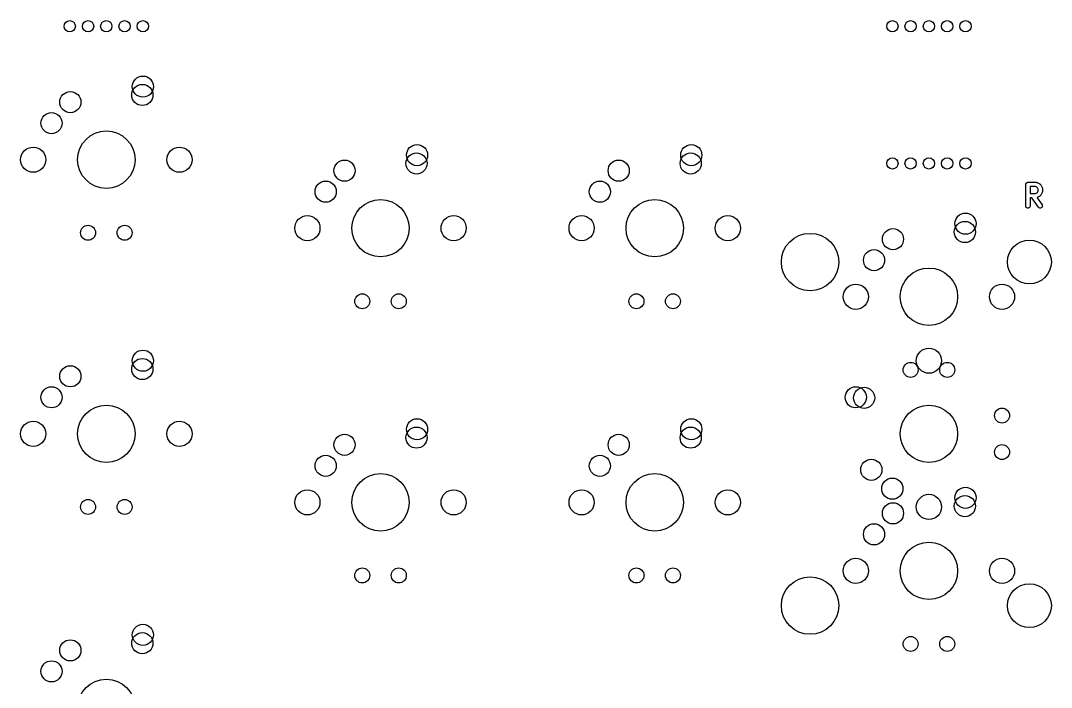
# Model space of a CAD drawing. Extents: x 31 to 332, y -142 to -29.
# Drawn here: x 260.7 to 332.4, y -77.2 to -30.8 of the extents above; entities that cross this region are included whole.
import ezdxf

# ---------------------------------------------------------------- set-up
doc = ezdxf.new("R2010")
doc.units = 0
doc.header["$MEASUREMENT"] = 0
doc.layers.add('BLACK', color=7, linetype='CONTINUOUS')

msp = doc.modelspace()

# ---------------------------------------------------------------- linework, layer by layer
at = {"layer": 'BLACK', "linetype": 'CONTINUOUS'}
for p, q in [((330.578, -42.1998), (330.58, -42.1869)), ((330.578, -43.6998), (330.578, -42.1998)), ((330.58, -42.1738), (330.585, -42.1614)), ((330.58, -42.1869), (330.58, -42.1738)), ((330.585, -42.1614), (330.587, -42.1485)), ((330.587, -42.1485), (330.594, -42.1372)), ((330.594, -42.1372), (330.598, -42.1248)), ((330.598, -42.1248), (330.606, -42.1148)), ((330.606, -42.1148), (330.613, -42.1034)), ((330.613, -42.1034), (330.623, -42.095)), ((330.623, -42.095), (330.631, -42.0849)), ((330.631, -42.0849), (330.643, -42.0784)), ((330.643, -42.0784), (330.653, -42.0699)), ((330.653, -42.0699), (330.665, -42.0654)), ((330.665, -42.0654), (330.677, -42.0589)), ((330.677, -42.0589), (330.69, -42.0566)), ((330.69, -42.0566), (330.702, -42.0521)), ((330.702, -42.0521), (330.715, -42.0521)), ((330.715, -42.0521), (330.728, -42.0498)), ((330.728, -42.0498), (331.299, -42.0498)), ((331.299, -42.0498), (331.308, -42.0513)), ((331.308, -42.0513), (331.316, -42.0508)), ((331.316, -42.0508), (331.333, -42.0558)), ((331.333, -42.0558), (331.351, -42.0589)), ((331.351, -42.0589), (331.358, -42.0632)), ((331.358, -42.0632), (331.366, -42.0657)), ((331.366, -42.0657), (331.509, -42.1371)), ((331.509, -42.1371), (331.529, -42.1514)), ((331.529, -42.1514), (331.548, -42.1652)), ((331.548, -42.1652), (331.62, -42.2366)), ((331.62, -42.2366), (331.633, -42.2563)), ((330.878, -42.3498), (330.878, -42.8355)), ((331.264, -42.3498), (330.878, -42.3498)), ((330.878, -42.8355), (331.264, -42.8355)), ((331.353, -42.3945), (331.264, -42.3498)), ((331.264, -42.8355), (331.353, -42.7908)), ((331.39, -42.4315), (331.353, -42.3945)), ((331.353, -42.7908), (331.39, -42.7538)), ((331.435, -42.5209), (331.39, -42.4315)), ((331.39, -42.7538), (331.435, -42.6644)), ((331.435, -42.6644), (331.435, -42.5209)), ((331.62, -42.9487), (331.548, -43.0202)), ((331.633, -42.9291), (331.62, -42.9487)), ((331.633, -42.2563), (331.648, -42.2756)), ((331.648, -42.9098), (331.633, -42.9291)), ((331.648, -42.2756), (331.719, -42.4185)), ((331.719, -42.7669), (331.648, -42.9098)), ((331.719, -42.4185), (331.722, -42.4267)), ((331.722, -42.7586), (331.719, -42.7669)), ((331.722, -42.4267), (331.726, -42.4342)), ((331.726, -42.7511), (331.722, -42.7586)), ((331.726, -42.4342), (331.729, -42.4515)), ((331.729, -42.7338), (331.726, -42.7511)), ((331.729, -42.4515), (331.734, -42.4684)), ((331.734, -42.717), (331.729, -42.7338)), ((331.734, -42.4684), (331.734, -42.477)), ((331.734, -42.477), (331.735, -42.4855)), ((331.735, -42.6998), (331.734, -42.7083)), ((331.734, -42.7083), (331.734, -42.717)), ((331.735, -42.4855), (331.735, -42.6998)), ((331.007, -43.1355), (330.878, -43.1355)), ((330.878, -43.1355), (330.878, -43.6998)), ((331.462, -43.7858), (331.007, -43.1355)), ((331.366, -43.1197), (331.363, -43.1208)), ((331.363, -43.1208), (331.708, -43.6138)), ((331.509, -43.0483), (331.366, -43.1197)), ((331.529, -43.034), (331.509, -43.0483)), ((331.548, -43.0202), (331.529, -43.034)), ((331.708, -43.6138), (331.73, -43.661)), ((331.73, -43.661), (331.734, -43.7129)), ((330.587, -43.7511), (330.578, -43.6998)), ((330.613, -43.7962), (330.587, -43.7511)), ((330.653, -43.8297), (330.613, -43.7962)), ((330.702, -43.8475), (330.653, -43.8297)), ((330.754, -43.8475), (330.702, -43.8475)), ((330.803, -43.8297), (330.754, -43.8475)), ((330.843, -43.7962), (330.803, -43.8297)), ((330.869, -43.7511), (330.843, -43.7962)), ((330.878, -43.6998), (330.869, -43.7511)), ((331.499, -43.8227), (331.462, -43.7858)), ((331.546, -43.8447), (331.499, -43.8227)), ((331.598, -43.8493), (331.546, -43.8447)), ((331.648, -43.8358), (331.598, -43.8493)), ((331.691, -43.8059), (331.648, -43.8358)), ((331.721, -43.7632), (331.691, -43.8059)), ((331.734, -43.7129), (331.721, -43.7632))]:
    msp.add_line(p, q, dxfattribs=at)
at = {"layer": 'BLACK'}
for centre, radius in [((264.16, -31.2102), 0.3937), ((265.43, -31.2102), 0.3937), ((266.7, -31.2102), 0.3937), ((267.97, -31.2102), 0.3937), ((269.24, -31.2102), 0.3937), ((321.31, -31.2102), 0.3937), ((322.58, -31.2102), 0.3937), ((323.85, -31.2102), 0.3937), ((325.12, -31.2102), 0.3937), ((326.39, -31.2102), 0.3937), ((269.24, -35.4012), 0.735), ((264.2, -36.4812), 0.735), ((269.2, -35.9812), 0.735), ((262.89, -37.9412), 0.735), ((266.7, -40.4812), 1.9939), ((261.62, -40.4812), 0.875), ((271.78, -40.4812), 0.875), ((288.25, -40.7437), 0.735), ((288.29, -40.1638), 0.735), ((307.3, -40.7437), 0.735), ((307.34, -40.1638), 0.735), ((283.25, -41.2437), 0.735), ((302.3, -41.2437), 0.735), ((321.31, -40.7353), 0.3937), ((322.58, -40.7353), 0.3937), ((323.85, -40.7353), 0.3937), ((325.12, -40.7353), 0.3937), ((326.39, -40.7353), 0.3937), ((281.94, -42.7037), 0.735), ((300.99, -42.7037), 0.735), ((285.75, -45.2437), 1.9939), ((304.8, -45.2437), 1.9939), ((280.67, -45.2437), 0.875), ((290.83, -45.2437), 0.875), ((299.72, -45.2437), 0.875), ((309.88, -45.2437), 0.875), ((326.39, -44.9262), 0.735), ((265.43, -45.5613), 0.52), ((267.97, -45.5613), 0.52), ((326.35, -45.5063), 0.735), ((315.595, -47.5932), 1.9939), ((321.35, -46.0063), 0.735), ((330.835, -47.5932), 1.524), ((320.04, -47.4662), 0.735), ((323.85, -50.0062), 1.9939), ((318.77, -50.0062), 0.875), ((328.93, -50.0062), 0.875), ((284.48, -50.3237), 0.52), ((287.02, -50.3237), 0.52), ((303.53, -50.3237), 0.52), ((306.07, -50.3237), 0.52), ((323.85, -54.4512), 0.875), ((269.2, -55.0312), 0.735), ((269.24, -54.4512), 0.735), ((264.2, -55.5312), 0.735), ((322.58, -55.0862), 0.52), ((325.12, -55.0862), 0.52), ((262.89, -56.9913), 0.735), ((318.77, -56.9913), 0.735), ((319.35, -57.0312), 0.735), ((266.7, -59.5312), 1.9939), ((323.85, -59.5312), 1.9939), ((328.93, -58.2612), 0.52), ((261.62, -59.5312), 0.875), ((271.78, -59.5312), 0.875), ((288.29, -59.2137), 0.735), ((307.34, -59.2137), 0.735), ((288.25, -59.7937), 0.735), ((307.3, -59.7937), 0.735), ((283.25, -60.2937), 0.735), ((302.3, -60.2937), 0.735), ((328.93, -60.8012), 0.52), ((281.94, -61.7537), 0.735), ((300.99, -61.7537), 0.735), ((319.85, -62.0312), 0.735), ((285.75, -64.2938), 1.9939), ((304.8, -64.2938), 1.9939), ((321.31, -63.3412), 0.735), ((280.67, -64.2938), 0.875), ((290.83, -64.2938), 0.875), ((299.72, -64.2938), 0.875), ((309.88, -64.2938), 0.875), ((323.85, -64.6112), 0.875), ((326.39, -63.9763), 0.735), ((265.43, -64.6112), 0.52), ((267.97, -64.6112), 0.52), ((321.35, -65.0562), 0.735), ((326.35, -64.5562), 0.735), ((320.04, -66.5162), 0.735), ((323.85, -69.0562), 1.9939), ((318.77, -69.0562), 0.875), ((328.93, -69.0562), 0.875), ((284.48, -69.3738), 0.52), ((287.02, -69.3738), 0.52), ((303.53, -69.3738), 0.52), ((306.07, -69.3738), 0.52), ((315.595, -71.4693), 1.9939), ((330.835, -71.4693), 1.524), ((269.24, -73.5012), 0.735), ((269.2, -74.0812), 0.735), ((322.58, -74.1362), 0.52), ((325.12, -74.1362), 0.52), ((264.2, -74.5812), 0.735), ((262.89, -76.0412), 0.735), ((266.7, -78.5812), 1.9939)]:
    msp.add_circle(centre, radius, dxfattribs=at)

doc.saveas('drawing.dxf')
